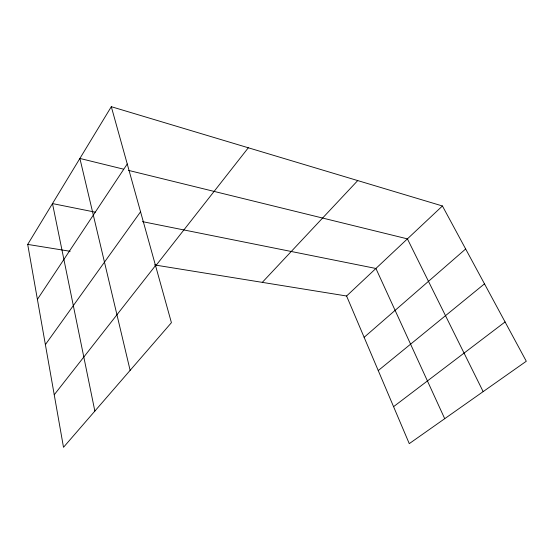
<?xml version="1.0" encoding="UTF-8"?>
<svg xmlns="http://www.w3.org/2000/svg" width="554" height="554" viewBox="0 0 554 554"><rect width="100%" height="100%" fill="white"/><g stroke="black" fill="none" stroke-linecap="round" stroke-linejoin="round"><path stroke-width="0.83" d="M111.306 106.7L171.415 322.677L63.502 447.3L27.7 244.411L111.306 106.7L442.431 205.977L526.3 361.243L409.267 443.643L346.589 296.002L154.511 264.93M37.402 299.368L127.247 163.977M45.38 344.609L140.557 211.794M54.237 394.767L155.515 265.546M156.221 265.207L248.317 147.78M262.291 282.367L357.732 180.583M346.589 296.002L442.431 205.977M364.13 337.317L465.665 248.981M378.244 370.571L484.494 283.849M393.569 406.671L505.075 321.943M27.7 244.411L70.178 251.287M95.295 212.168L52.491 203.581L94.852 411.096M142.44 221.628L375.91 268.468L444.717 418.679M123.542 169.164L79.887 158.444L130.128 370.356M128.576 170.403L407.412 238.871L483.157 391.616"/></g></svg>
